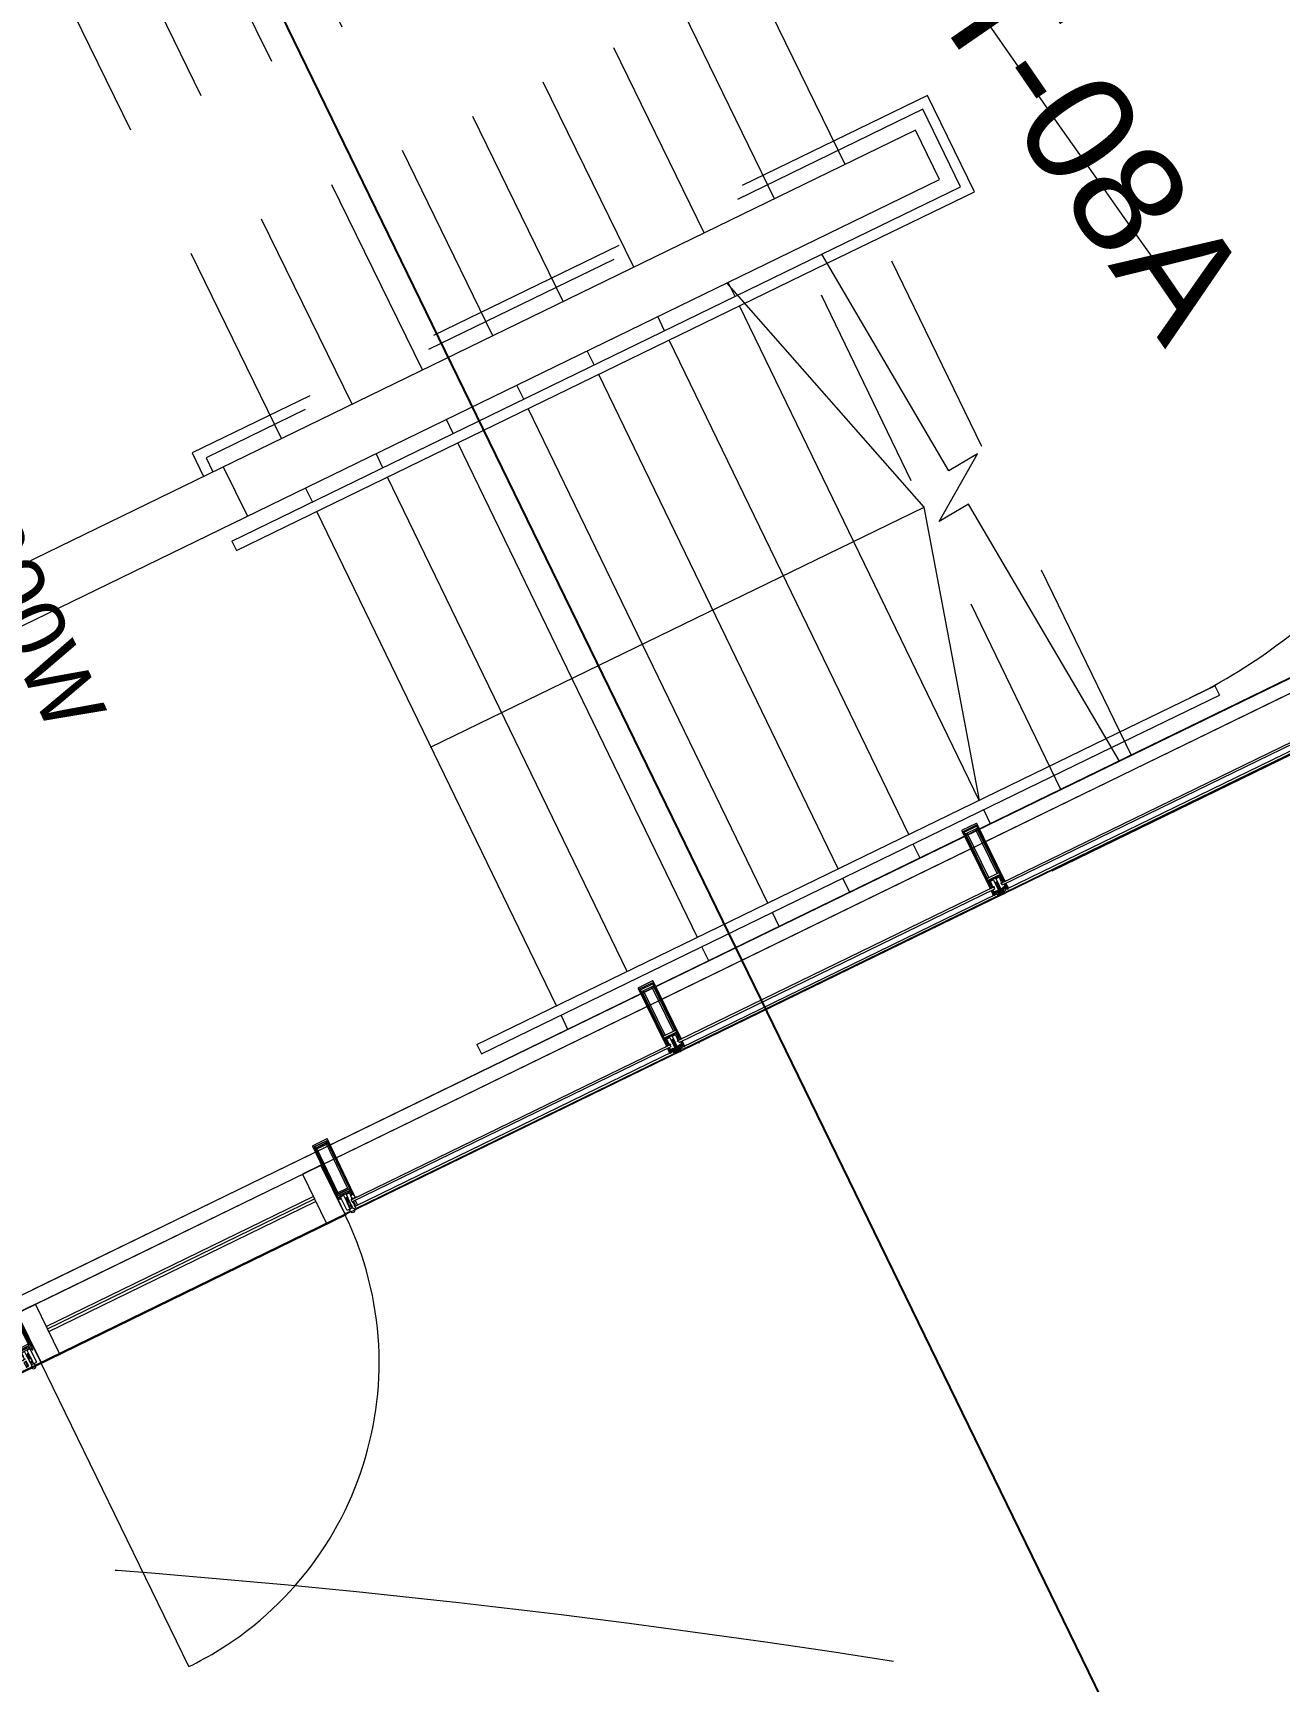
# Model space of a CAD drawing. Header units: millimetres. Extents: x 32582 to 41721, y -247935 to -234947.
# Drawn here: x 36648 to 37102, y -238618 to -238018 of the extents above; entities that cross this region are included whole.
import ezdxf

# ---------------------------------------------------------------- set-up
doc = ezdxf.new("R2010")
doc.units = ezdxf.units.MM
doc.header["$LTSCALE"] = 300
doc.header["$MEASUREMENT"] = 0
for name, pattern in [('DGN Style 4', [1.902655, 0.950733, -0.475367, 0.001188, -0.475367]), ('TDME_Fave_Bldg_Envlp_Zone C_L3$0$HIDDEN', [375, 250, -125]), ('TDME_Fave_column_LGM$0$HIDDENX2', [0.75, 0.5, -0.25]), ('TDME_Fave_Core_L3$0$( Hidden )', [0.375, 0.25, -0.125]), ('TDME_Fave_Core_L3$0$DGN Style 2', [4.165224, 2.499135, -1.66609])]:
    doc.linetypes.add(name, pattern=pattern)
for name, color, linetype, lineweight in [('G-GRID_A', 1, 'DGN Style 4', 0), ('GENTEXT', 1, 'Continuous', 13), ('MINORTEXT', 1, 'Continuous', 13), ('TDME_FASHION_L3$0$A-_FNSH----_E-', 7, 'Continuous', 13), ('TDME_FASHION_L3$0$A-_WALL----_E-', 1, 'Continuous', 30), ('TDME_Fave_Bldg_Envlp_Zone C_L3$0$A-_CLAD----_E-', 1, 'Continuous', 13), ('TDME_Fave_Bldg_Envlp_Zone C_L3$0$A-_DOOR----_E-', 1, 'Continuous', 13), ('TDME_Fave_Bldg_Envlp_Zone C_L3$0$A-_FNSH----_H-', 8, 'Continuous', 0), ('TDME_Fave_Bldg_Envlp_Zone C_L3$0$A-_MULLION', 2, 'Continuous', 18), ('TDME_Fave_column_L3$0$A-_SLABEDGE_E-', 2, 'Continuous', 13), ('TDME_Fave_column_LGM$0$A-_SLABEDGE_E-', 2, 'Continuous', 13), ('TDME_Fave_Core_L3$0$A-_ANOTSYBL_P-', 1, 'Continuous', 30), ('TDME_Fave_Core_L3$0$A-_FNSH----_E-', 7, 'Continuous', 13), ('TDME_Fave_Core_L3$0$A-_RALG----_E-', 9, 'Continuous', 0), ('TDME_Fave_Core_L3$0$A-_STRC----_E-', 1, 'Continuous', 13)]:
    doc.layers.add(name, color=color, linetype=linetype, lineweight=lineweight)
doc.layers.add('LEASE LINE', color=7, linetype='DGN Style 4', lineweight=30, true_color=0xf60929)
doc.styles.add('GENTEXT', font='arial.ttf', dxfattribs={"height": 0.25})
doc.styles.add('MINORTEXT', font='arial.ttf', dxfattribs={"height": 0.36})

# ---------------------------------------------------------------- blocks, each defined once
blk = doc.blocks.new('TDME_Fave_Bldg_Envlp_Zone C_L3$0$retractableframe')
at = {"layer": 'TDME_Fave_Bldg_Envlp_Zone C_L3$0$A-_DOOR----_E-'}
blk.add_lwpolyline([(37.5, 0), (37.5, 200), (-37.5, 200), (-37.5, 0)], close=True, dxfattribs=at)
blk = doc.blocks.new('TDME_Fave_Bldg_Envlp_Zone C_L3$0$A-End_Mullion')
at = {"layer": 'TDME_Fave_Bldg_Envlp_Zone C_L3$0$A-_MULLION'}
for p, q in [((-32180.4, -243410.6), (-32179.9, -243410.1)), ((-32180.4, -243464.4), (-32180.4, -243410.6)), ((-32179.9, -243410.1), (-32169.3, -243410.1)), ((-32169.3, -243410.1), (-32168.1, -243410.7)), ((-32168.1, -243410.7), (-32167.8, -243411.6)), ((-32167.8, -243411.6), (-32167.8, -243438.6)), ((-32171.6, -243472.4), (-32192.8, -243472.4)), ((-32166.4, -243464.4), (-32180.4, -243464.4))]:
    blk.add_line(p, q, dxfattribs=at)
for points in [[(-32142.5, -243421.7), (-32143.7, -243421.7), (-32143.7, -243419), (-32139.3, -243419), (-32139, -243418.8), (-32138.8, -243419), (-32134.3, -243419), (-32134.3, -243421.7), (-32135.5, -243421.7), (-32135.5, -243422.3), (-32134.7, -243423.2), (-32132.8, -243423.1), (-32132.8, -243199.6), (-32133.4, -243198.5), (-32134.3, -243198.1), (-32191.3, -243198.1), (-32192.5, -243198.7), (-32192.8, -243199.6), (-32192.8, -243472.3)], [(-32189.7, -243203.5), (-32135.9, -243203.5), (-32135.9, -243407.8), (-32137.1, -243408.2)], [(-32189.7, -243407.8), (-32189.7, -243203.5)], [(-32188, -243416.1), (-32188, -243409.3), (-32188.5, -243408.2), (-32189.5, -243407.8), (-32189.7, -243407.8)], [(-32187.1, -243417.4), (-32188, -243416.1)], [(-32186.1, -243417.4), (-32187.1, -243417.4)], [(-32185.2, -243409.3), (-32185.2, -243416.1), (-32186.1, -243417.4)], [(-32184.8, -243408.3), (-32185.2, -243409.3)], [(-32183.7, -243407.8), (-32184.8, -243408.3)], [(-32137.1, -243408.2), (-32137.6, -243409.3), (-32137.6, -243416.1), (-32138.5, -243417.4), (-32139.5, -243417.4), (-32140.4, -243416.1), (-32140.4, -243409.3), (-32140.9, -243408.2), (-32141.9, -243407.8), (-32183.7, -243407.8)], [(-32167.8, -243439.1), (-32166, -243439.1), (-32165, -243438.5), (-32164.7, -243437.2), (-32164.8, -243435.4), (-32164.9, -243433.7), (-32164.9, -243433), (-32165.2, -243432.6), (-32164.8, -243432.3), (-32164.8, -243432), (-32164.7, -243430.1), (-32164.7, -243429.6), (-32164.5, -243429.1), (-32163.7, -243427.6), (-32162.8, -243427.1), (-32161.9, -243427.6), (-32161.1, -243429.1), (-32160.9, -243429.6), (-32160.9, -243430.1), (-32160.8, -243432), (-32160.8, -243432.3), (-32160.5, -243432.6), (-32160.8, -243433), (-32160.7, -243433.7), (-32160.8, -243435.4), (-32160.9, -243437.2), (-32160.5, -243438.6), (-32159.6, -243439.1), (-32157.8, -243439.1), (-32157.8, -243453.3), (-32158, -243454.1), (-32159.1, -243456.5), (-32159.1, -243456.8), (-32158.8, -243456.9), (-32158.1, -243456.8), (-32157.9, -243456.9), (-32157.8, -243457.4), (-32157.8, -243462.8), (-32158.8, -243463.8), (-32159.9, -243463.5), (-32160.2, -243462.4), (-32159.4, -243462.4), (-32159.1, -243462.1), (-32159.1, -243459.2), (-32159.4, -243458.5), (-32162.5, -243455.4), (-32162.8, -243455.3), (-32163.2, -243455.4), (-32166.2, -243458.5), (-32166.5, -243459.2), (-32166.5, -243462.1), (-32166.2, -243462.4), (-32165.5, -243462.4), (-32165.7, -243463.5), (-32166.5, -243463.8), (-32167.5, -243463.5), (-32167.8, -243462.8), (-32167.8, -243457.1), (-32167.5, -243456.8), (-32166.8, -243456.9), (-32166.6, -243456.8), (-32166.5, -243456.5), (-32167.6, -243454.1), (-32167.8, -243453.3), (-32167.8, -243439.1)], [(-32167.8, -243438.6), (-32167.3, -243439.1), (-32166.3, -243439.1), (-32165.3, -243438.1), (-32165.3, -243437.2)], [(-32159.3, -243441.1), (-32159.8, -243440.6), (-32160.9, -243440.6), (-32161.4, -243440.5), (-32162.3, -243440), (-32162.8, -243439.8), (-32163.3, -243440), (-32164.2, -243440.5), (-32164.7, -243440.6), (-32165.8, -243440.6), (-32166.3, -243441.1), (-32166.3, -243452), (-32165.4, -243452.6), (-32165.4, -243454.3), (-32165.1, -243454.8), (-32164.6, -243454.7), (-32163.9, -243454), (-32162.6, -243453.6), (-32161.7, -243454), (-32161.1, -243454.7), (-32160.5, -243454.8), (-32160.2, -243454.3), (-32160.2, -243452.6), (-32159.3, -243452), (-32159.3, -243441.1)], [(-32165.3, -243424.6), (-32164.8, -243424.3)], [(-32164.8, -243426.1), (-32164.8, -243424.9), (-32165.3, -243424.6)], [(-32165.3, -243426.4), (-32164.8, -243426.1)], [(-32164.8, -243426.7), (-32165.3, -243426.4)], [(-32165.3, -243428.2), (-32164.8, -243427.9)], [(-32164.8, -243429.7), (-32164.8, -243428.5), (-32165.3, -243428.2)], [(-32165.3, -243430), (-32164.8, -243429.7)], [(-32164.8, -243431.5), (-32164.8, -243430.3), (-32165.3, -243430)], [(-32165.3, -243431.8), (-32164.8, -243431.5)], [(-32164.8, -243433.3), (-32164.8, -243432.1), (-32165.3, -243431.8)], [(-32165.3, -243433.6), (-32164.8, -243433.3)], [(-32164.8, -243435.1), (-32164.8, -243433.9), (-32165.3, -243433.6)], [(-32165.3, -243435.4), (-32164.8, -243435.1)], [(-32164.8, -243436.9), (-32164.8, -243435.7), (-32165.3, -243435.4)], [(-32165.3, -243437.2), (-32164.8, -243436.9)], [(-32164.8, -243424.3), (-32164.8, -243423.3), (-32163.7, -243421.4), (-32162.8, -243420.8), (-32161.9, -243421.4), (-32160.8, -243423.3), (-32160.8, -243425.2), (-32160.3, -243425.5), (-32160.8, -243425.8), (-32160.8, -243427), (-32160.3, -243427.3)], [(-32164.8, -243427.9), (-32164.8, -243426.7)], [(-32161.5, -243437.2), (-32161.4, -243435.4), (-32161.3, -243433.6), (-32161.4, -243431.8), (-32161.5, -243430.5), (-32161.7, -243429.8), (-32162.4, -243428.6), (-32162.8, -243428.3), (-32163.2, -243428.6), (-32163.9, -243429.8), (-32164.1, -243430.5), (-32164.2, -243431.8), (-32164.3, -243433.6), (-32164.2, -243435.4), (-32164.1, -243437.2), (-32164, -243438.1), (-32162.8, -243439.1), (-32161.6, -243438.1), (-32161.5, -243437.2)], [(-32160.3, -243427.3), (-32160.8, -243427.6), (-32160.8, -243428.8), (-32160.3, -243429.1), (-32160.8, -243429.4), (-32160.8, -243430.6), (-32160.3, -243430.9), (-32160.8, -243431.2), (-32160.8, -243432.4), (-32160.3, -243432.7), (-32160.8, -243433), (-32160.8, -243434.2), (-32160.3, -243434.5), (-32160.8, -243434.8), (-32160.8, -243436), (-32160.3, -243436.3), (-32160.8, -243436.6), (-32160.8, -243437.8), (-32160.3, -243438.1), (-32159.1, -243439.1), (-32158.3, -243439.1)], [(-32158.3, -243439.1), (-32157.8, -243438.6)], [(-32157.8, -243411.6), (-32157.2, -243410.5), (-32156.3, -243410.1), (-32145.7, -243410.1), (-32145.2, -243410.6), (-32145.2, -243422.7)], [(-32157.8, -243438.6), (-32157.8, -243411.6)], [(-32134.9, -243423.1), (-32132.9, -243423.1), (-32132.9, -243432.4), (-32132.6, -243433.4), (-32131.8, -243434.2), (-32131.1, -243434.5), (-32130.2, -243434.8), (-32129.4, -243435.1), (-32128.5, -243435.3), (-32127.6, -243435.4), (-32127.4, -243435.7), (-32127.7, -243436), (-32128.7, -243436), (-32129.6, -243435.9), (-32130.5, -243435.8), (-32131.5, -243435.6), (-32132.4, -243435.3), (-32133.2, -243435), (-32134.1, -243434.6), (-32134.9, -243434.1), (-32135.5, -243434), (-32136.3, -243434.3), (-32136.9, -243435), (-32138.4, -243435.9), (-32138.9, -243436), (-32140.2, -243435.8), (-32141.3, -243435), (-32141.6, -243434.7), (-32142.3, -243433.1), (-32143, -243432.8), (-32143.7, -243433.1), (-32146.3, -243435.9), (-32146.7, -243435.9), (-32146.8, -243435.6), (-32145.8, -243433.8), (-32145.6, -243433.3), (-32145.4, -243432.8), (-32145.3, -243432.3), (-32145.3, -243431.8), (-32145.3, -243423.1), (-32143.3, -243423.1), (-32142.8, -243423.3), (-32142.5, -243423.2), (-32142.4, -243423), (-32142.4, -243421.4), (-32142.9, -243421.1), (-32143, -243420.9), (-32142.9, -243420.6), (-32141.6, -243419.5), (-32141.2, -243419.4), (-32140.1, -243420), (-32138.1, -243420), (-32137.1, -243419.4), (-32136.5, -243419.6), (-32135.3, -243420.6), (-32135.2, -243420.9), (-32135.3, -243421.1), (-32135.8, -243421.4), (-32135.8, -243423), (-32135.7, -243423.2), (-32135.5, -243423.3), (-32134.9, -243423.1)], [(-32145.2, -243422.7), (-32144.7, -243423.2), (-32143.4, -243423.2), (-32142.5, -243422.3)], [(-32142.5, -243422.3), (-32142.5, -243421.7)], [(-32138.6, -243446.7), (-32137.9, -243446.7)], [(-32138.6, -243446.7), (-32138.6, -243447.5)], [(-32138.6, -243447.5), (-32137.9, -243447.5)], [(-32138.6, -243459.7), (-32137.9, -243459.7)], [(-32138.6, -243459.7), (-32138.6, -243460.5)], [(-32138.6, -243460.5), (-32137.9, -243460.5)]]:
    blk.add_lwpolyline(points, dxfattribs=at)
for points in [[(-32182.2, -243396.8), (-32182.2, -243210.6, -0.414214), (-32181.2, -243209.6), (-32138.4, -243209.6), (-32138.4, -243204.6), (-32181.2, -243204.6, 0.414214), (-32187.2, -243210.6), (-32187.2, -243396.8, 0.414214), (-32181.2, -243402.8), (-32138.4, -243402.8), (-32138.4, -243397.8), (-32181.2, -243397.8, -0.414214)], [(-32181.2, -243210.6), (-32144.4, -243210.6, -0.414214), (-32138.4, -243216.6), (-32138.4, -243390.8, -0.414214), (-32144.4, -243396.8), (-32181.2, -243396.8), (-32181.2, -243391.8), (-32144.4, -243391.8, 0.414214), (-32143.4, -243390.8), (-32143.4, -243216.6, 0.414214), (-32144.4, -243215.6), (-32181.2, -243215.6)], [(-32148.4, -243443.6), (-32137.9, -243443.6), (-32137.9, -243463.6), (-32148.4, -243463.6, 0.05)]]:
    blk.add_lwpolyline(points, format="xyb", close=True, dxfattribs=at)
blk.add_lwpolyline([(-32137.9, -243463.1, -0.414214), (-32138.1, -243463.3), (-32142.8, -243463.3, -0.362233), (-32143, -243463.2, 0.212538), (-32144.3, -243461.1, -0.260236), (-32144.4, -243461), (-32144.4, -243446.2, -0.260236), (-32144.3, -243446, 0.212538), (-32143, -243444, -0.362233), (-32142.8, -243443.8), (-32138.1, -243443.8, -0.414214), (-32137.9, -243444)], format="xyb", dxfattribs=at)
blk.add_circle((-32162.8, -243472.4), 8.75, dxfattribs=at)
blk = doc.blocks.new('TDME_Fave_Bldg_Envlp_Zone C_L3$0$A-Cen-Mullion')
at = {"layer": 'TDME_Fave_Bldg_Envlp_Zone C_L3$0$A-_MULLION'}
h = blk.add_hatch(dxfattribs=at)
h.set_pattern_fill('DOTS', color=256, scale=10, angle=90, style=0)
h.set_pattern_definition([(90, (-41702.71323, -245354.2657), (-0.625, 0.3125), [0, -0.625])])
edge = h.paths.add_edge_path()
edge.add_arc((-30254.7, -243348.1), 2183.5, 182.91842, 183.05005, ccw=False)
edge.add_line((-32435.4, -243459.3), (-32436, -243460))
edge.add_arc((-32443.5, -243451.9), 11, 269.12138, 313.03231, ccw=False)
edge.add_line((-32443.7, -243462.9), (-32447.2, -243462.9))
edge.add_line((-32447.2, -243462.9), (-32450.8, -243462.9))
edge.add_arc((-32450.9, -243451.9), 11, 231.05177, 270.56389, ccw=False)
edge.add_line((-32457.8, -243460.5), (-32459, -243459.3))
edge.add_arc((-21918.8, -244034.2), 10555.9, 176.8779, 176.90508)
edge.add_line((-32459.3, -243464.3), (-32459.7, -243472.1))
edge.add_arc((-32447.4, -243261), 211.4, 266.65531, 273.43698)
edge.add_line((-32434.7, -243472.1), (-32435.1, -243464.3))
for p, q in [((-32422.3, -243406.1), (-32472.3, -243403.7)), ((-32472.3, -243406.1), (-32422.3, -243403.7)), ((-32452.2, -243448.1), (-32442.2, -243440.1)), ((-32452.2, -243440.1), (-32442.2, -243448.1)), ((-32449.2, -243452.2), (-32449.2, -243427.7)), ((-32447.2, -243458), (-32447.2, -243421.2)), ((-32445.2, -243452.2), (-32445.2, -243427.7)), ((-32472.9, -243463.3), (-32477.6, -243463.1)), ((-32471.9, -243443.9), (-32476.5, -243443.6)), ((-32473.8, -243461.8), (-32476.2, -243461.7)), ((-32472.9, -243445.3), (-32475.3, -243445.2)), ((-32471.9, -243446.9), (-32472.6, -243460.3)), ((-32471.1, -243461.1), (-32470.4, -243446.3)), ((-32470.4, -243446.3), (-32471.1, -243461.1)), ((-32471, -243457.7), (-32459, -243458.3)), ((-32470.9, -243456.7), (-32458.9, -243457.3)), ((-32470.6, -243450.7), (-32458.6, -243451.3)), ((-32470.5, -243449.7), (-32458.6, -243450.3)), ((-32461.9, -243452.3), (-32452.2, -243451.9)), ((-32452.2, -243455.3), (-32461.9, -243455.3)), ((-32459.7, -243472.3), (-32459.3, -243464.3)), ((-32459, -243458.3), (-32458.9, -243457.3)), ((-32458.6, -243451.3), (-32458.6, -243450.3)), ((-32449.2, -243452.2), (-32452.8, -243455.3)), ((-32441.6, -243455.3), (-32452.8, -243455.3)), ((-32452.8, -243455.6), (-32452.8, -243455.3)), ((-32441.6, -243455.6), (-32452.8, -243455.6)), ((-32452.2, -243460.6), (-32452.2, -243448.6)), ((-32452.2, -243451.9), (-32452.2, -243448.6)), ((-32450.2, -243452.6), (-32452.2, -243455.6)), ((-32450.2, -243452.6), (-32452.2, -243455.6)), ((-32452.2, -243460.6), (-32452.2, -243455.3)), ((-32452.2, -243455.6), (-32442.2, -243455.6)), ((-32442.2, -243455.6), (-32452.2, -243455.6)), ((-32451.7, -243448.1), (-32449.6, -243448.1)), ((-32451.7, -243448.1), (-32449.6, -243448.1)), ((-32449.7, -243461.1), (-32451.7, -243461.1)), ((-32449.7, -243461.1), (-32451.7, -243461.1)), ((-32450.2, -243452.6), (-32450.2, -243448.1)), ((-32450.2, -243452.6), (-32450.2, -243448.1)), ((-32444.2, -243452.6), (-32450.2, -243452.6)), ((-32450.2, -243452.6), (-32444.2, -243452.6)), ((-32450.2, -243459.6), (-32450.2, -243455.6)), ((-32450.2, -243459.6), (-32450.2, -243455.6)), ((-32449.2, -243459.6), (-32450.2, -243459.6)), ((-32449.2, -243459.6), (-32450.2, -243459.6)), ((-32449.7, -243461.1), (-32449.2, -243460.6)), ((-32449.7, -243461.1), (-32449.2, -243460.6)), ((-32445.2, -243452.2), (-32449.2, -243452.2)), ((-32449.2, -243460.6), (-32449.2, -243459.6)), ((-32449.2, -243460.6), (-32449.2, -243459.6)), ((-32449.1, -243447.6), (-32449.1, -243443.6)), ((-32449.1, -243443.6), (-32449.1, -243447.6)), ((-32448.6, -243443.1), (-32445.8, -243443.1)), ((-32445.8, -243443.1), (-32448.6, -243443.1)), ((-32445.3, -243443.6), (-32445.3, -243447.6)), ((-32445.3, -243447.6), (-32445.3, -243443.6)), ((-32445.2, -243452.2), (-32441.6, -243455.3)), ((-32445.2, -243459.6), (-32444.2, -243459.6)), ((-32445.2, -243460.6), (-32445.2, -243459.6)), ((-32445.2, -243459.6), (-32444.2, -243459.6)), ((-32445.2, -243460.6), (-32445.2, -243459.6)), ((-32444.7, -243461.1), (-32445.2, -243460.6)), ((-32444.7, -243461.1), (-32445.2, -243460.6)), ((-32442.7, -243448.1), (-32444.8, -243448.1)), ((-32442.7, -243448.1), (-32444.8, -243448.1)), ((-32444.7, -243461.1), (-32442.7, -243461.1)), ((-32444.7, -243461.1), (-32442.7, -243461.1)), ((-32444.2, -243452.6), (-32444.2, -243448.1)), ((-32444.2, -243452.6), (-32444.2, -243448.1)), ((-32444.2, -243452.6), (-32442.2, -243455.6)), ((-32444.2, -243452.6), (-32442.2, -243455.6)), ((-32444.2, -243459.6), (-32444.2, -243455.6)), ((-32444.2, -243459.6), (-32444.2, -243455.6)), ((-32442.2, -243451.9), (-32442.2, -243448.6)), ((-32442.2, -243460.6), (-32442.2, -243448.6)), ((-32432.6, -243452.3), (-32442.2, -243451.9)), ((-32442.2, -243460.6), (-32442.2, -243455.3)), ((-32442.2, -243455.3), (-32432.6, -243455.3)), ((-32441.6, -243455.6), (-32441.6, -243455.3)), ((-32423.9, -243449.7), (-32435.9, -243450.3)), ((-32435.8, -243451.3), (-32435.9, -243450.3)), ((-32423.8, -243450.7), (-32435.8, -243451.3)), ((-32423.5, -243456.7), (-32435.5, -243457.3)), ((-32435.4, -243458.3), (-32435.5, -243457.3)), ((-32423.5, -243457.7), (-32435.4, -243458.3)), ((-32434.7, -243472.3), (-32435.1, -243464.3)), ((-32423.3, -243461.1), (-32424.1, -243446.3)), ((-32424.1, -243446.3), (-32423.3, -243461.1)), ((-32422.5, -243443.9), (-32417.9, -243443.6)), ((-32422.5, -243446.9), (-32421.8, -243460.3)), ((-32421.5, -243445.3), (-32419.1, -243445.2)), ((-32421.5, -243463.3), (-32416.9, -243463.1)), ((-32420.6, -243461.8), (-32418.2, -243461.7))]:
    blk.add_line(p, q, dxfattribs=at)
for points in [[(-32427, -243421.7), (-32428.2, -243421.7), (-32428.2, -243419), (-32423.7, -243419), (-32423.5, -243418.8), (-32423.2, -243419), (-32418.8, -243419), (-32418.8, -243421.7), (-32420, -243421.7), (-32420, -243422.3), (-32419.1, -243423.2), (-32417.3, -243423.1), (-32417.3, -243199.6), (-32417.8, -243198.5), (-32418.8, -243198.1), (-32475.8, -243198.1), (-32476.9, -243198.7), (-32477.3, -243199.6), (-32477.3, -243423.1)], [(-32474.2, -243407.8), (-32474.2, -243203.5)], [(-32474.2, -243203.5), (-32420.4, -243203.5), (-32420.4, -243407.8), (-32421.6, -243408.2)], [(-32477.3, -243423.1), (-32475.4, -243423.2)], [(-32475.8, -243421.7), (-32475.8, -243419), (-32471.3, -243419)], [(-32475.4, -243423.2), (-32474.6, -243422.3), (-32474.6, -243421.7), (-32475.8, -243421.7)], [(-32472.5, -243416.1), (-32472.5, -243409.3), (-32473, -243408.2), (-32474, -243407.8), (-32474.2, -243407.8)], [(-32471.6, -243417.4), (-32472.5, -243416.1)], [(-32470.6, -243417.4), (-32471.6, -243417.4)], [(-32471.3, -243419), (-32471.1, -243418.8), (-32470.8, -243419), (-32466.4, -243419)], [(-32469.7, -243409.3), (-32469.7, -243416.1), (-32470.6, -243417.4)], [(-32469.3, -243408.3), (-32469.7, -243409.3)], [(-32468.2, -243407.8), (-32469.3, -243408.3)], [(-32421.6, -243408.2), (-32422.1, -243409.3), (-32422.1, -243416.1), (-32423, -243417.4), (-32424, -243417.4), (-32424.9, -243416.1), (-32424.9, -243409.3), (-32425.4, -243408.2), (-32426.4, -243407.8), (-32468.2, -243407.8)], [(-32466.4, -243419), (-32466.4, -243421.7), (-32467.6, -243421.7)], [(-32467.6, -243421.7), (-32467.6, -243422.3), (-32466.7, -243423.2), (-32465.4, -243423.2)], [(-32465.4, -243423.2), (-32464.9, -243422.7), (-32464.9, -243410.6), (-32464.4, -243410.1), (-32453.8, -243410.1), (-32452.6, -243410.7), (-32452.3, -243411.6), (-32452.2, -243440.1)], [(-32452.2, -243439.6), (-32451.7, -243440.1), (-32450.7, -243440.1), (-32449.7, -243439.1), (-32449.7, -243438.2)], [(-32449.7, -243425.6), (-32449.2, -243425.3)], [(-32449.2, -243427.1), (-32449.2, -243425.9), (-32449.7, -243425.6)], [(-32449.7, -243427.4), (-32449.2, -243427.1)], [(-32449.2, -243427.7), (-32449.7, -243427.4)], [(-32449.7, -243429.2), (-32449.2, -243428.9)], [(-32449.2, -243430.7), (-32449.2, -243429.5), (-32449.7, -243429.2)], [(-32449.7, -243431), (-32449.2, -243430.7)], [(-32449.2, -243432.5), (-32449.2, -243431.3), (-32449.7, -243431)], [(-32449.7, -243432.8), (-32449.2, -243432.5)], [(-32449.2, -243434.3), (-32449.2, -243433.1), (-32449.7, -243432.8)], [(-32449.7, -243434.6), (-32449.2, -243434.3)], [(-32449.2, -243436.1), (-32449.2, -243434.9), (-32449.7, -243434.6)], [(-32449.7, -243436.4), (-32449.2, -243436.1)], [(-32449.2, -243437.9), (-32449.2, -243436.7), (-32449.7, -243436.4)], [(-32449.7, -243438.2), (-32449.2, -243437.9)], [(-32449.2, -243425.3), (-32449.2, -243424.2), (-32448.1, -243422.3), (-32447.2, -243421.8), (-32446.3, -243422.3), (-32445.2, -243424.2), (-32445.2, -243426.2), (-32444.7, -243426.5), (-32445.2, -243426.8), (-32445.2, -243428), (-32444.7, -243428.3)], [(-32449.2, -243428.9), (-32449.2, -243427.7)], [(-32444.7, -243428.3), (-32445.2, -243428.6), (-32445.2, -243429.8), (-32444.7, -243430.1), (-32445.2, -243430.4), (-32445.2, -243431.6), (-32444.7, -243431.9), (-32445.2, -243432.2), (-32445.2, -243433.4), (-32444.7, -243433.7), (-32445.2, -243434), (-32445.2, -243435.2), (-32444.7, -243435.5), (-32445.2, -243435.8), (-32445.2, -243437), (-32444.7, -243437.3), (-32445.2, -243437.6), (-32445.2, -243438.8), (-32444.7, -243439.1), (-32443.6, -243440.1), (-32442.7, -243440.1)], [(-32442.7, -243440.1), (-32442.2, -243439.6)], [(-32442.3, -243411.6), (-32441.7, -243410.5), (-32440.8, -243410.1), (-32430.2, -243410.1), (-32429.7, -243410.6), (-32429.7, -243422.7)], [(-32442.2, -243440.2), (-32442.3, -243411.6)], [(-32429.7, -243422.7), (-32429.2, -243423.2), (-32427.9, -243423.2), (-32427, -243422.3)], [(-32427, -243422.3), (-32427, -243421.7)], [(-32477.8, -243463.3), (-32476.7, -243443.4)], [(-32476.2, -243461.7), (-32475.3, -243445.2)], [(-32418.2, -243461.7), (-32419.1, -243445.2)], [(-32416.7, -243463.3), (-32417.7, -243443.4)]]:
    blk.add_lwpolyline(points, dxfattribs=at)
for points in [[(-32422.3, -243215.7), (-32472.3, -243215.7), (-32472.3, -243207.7), (-32422.3, -243207.7)], [(-32470.3, -243395.7), (-32464.3, -243395.7), (-32464.3, -243215.7), (-32470.3, -243215.7)], [(-32424.3, -243395.7), (-32430.3, -243395.7), (-32430.3, -243215.7), (-32424.3, -243215.7)], [(-32422.3, -243403.7), (-32472.3, -243403.7), (-32472.3, -243395.7), (-32422.3, -243395.7)], [(-32422.3, -243406.1), (-32472.3, -243406.1), (-32472.3, -243403.7), (-32422.3, -243403.7)], [(-32452.2, -243448.1), (-32442.2, -243448.1), (-32442.2, -243440.1), (-32452.2, -243440.1)]]:
    blk.add_lwpolyline(points, close=True, dxfattribs=at)
for points in [[(-32477.4, -243430.2, -0.27921), (-32479.7, -243433.9, 0.611383), (-32479.7, -243434.2, 0.285957), (-32475.4, -243432.2, -0.453312), (-32474.6, -243432.3, 0.272612), (-32472, -243434.3, 0.207627), (-32468.9, -243432.7, -0.464111), (-32467.7, -243432.7, 0.250578), (-32460.4, -243435.9, 0.414421), (-32460.6, -243435.5, -0.314614), (-32464.9, -243430.8), (-32464.9, -243423.2), (-32466.9, -243423.2), (-32467.4, -243423.4, -0.493119), (-32467.8, -243423.1), (-32467.8, -243421.5), (-32467, -243421.5), (-32467, -243421.2), (-32468.4, -243419.8), (-32469, -243419.5), (-32473.1, -243419.5), (-32473.8, -243419.8), (-32475.2, -243421.2), (-32475.2, -243421.5), (-32474.4, -243421.5), (-32474.4, -243423.1, -0.493119), (-32474.7, -243423.4), (-32475.3, -243423.2), (-32477.3, -243423.2), (-32477.4, -243430.3)], [(-32417.2, -243430.2, 0.27921), (-32414.9, -243433.9, -0.611383), (-32414.9, -243434.2, -0.285957), (-32419.2, -243432.2, 0.453312), (-32419.9, -243432.3, -0.272612), (-32422.5, -243434.3, -0.207627), (-32425.6, -243432.7, 0.464111), (-32426.8, -243432.7, -0.250578), (-32434.1, -243435.9, -0.414421), (-32433.9, -243435.5, 0.314614), (-32429.7, -243430.8), (-32429.7, -243423.2), (-32427.7, -243423.2), (-32427.1, -243423.4, 0.493119), (-32426.8, -243423.1), (-32426.8, -243421.5), (-32427.6, -243421.5), (-32427.6, -243421.2), (-32426.1, -243419.8), (-32425.5, -243419.5), (-32421.4, -243419.5), (-32420.8, -243419.8), (-32419.4, -243421.2), (-32419.4, -243421.5), (-32420.2, -243421.5), (-32420.2, -243423.1, 0.493119), (-32419.8, -243423.4), (-32419.3, -243423.2), (-32417.3, -243423.2), (-32417.2, -243430.3)]]:
    blk.add_lwpolyline(points, format="xyb", dxfattribs=at)
for points in [[(-32469.6, -243420.5, -0.414214), (-32469.1, -243421), (-32469.1, -243422.6, -0.414214), (-32469.6, -243423.1), (-32472.6, -243423.1, -0.414214), (-32473.1, -243422.6), (-32473.1, -243421, -0.414214), (-32472.6, -243420.5)], [(-32425, -243420.5, 0.414214), (-32425.5, -243421), (-32425.5, -243422.6, 0.414214), (-32425, -243423.1), (-32422, -243423.1, 0.414214), (-32421.5, -243422.6), (-32421.5, -243421, 0.414214), (-32422, -243420.5)]]:
    blk.add_lwpolyline(points, format="xyb", close=True, dxfattribs=at)
at = {"layer": 'TDME_Fave_Bldg_Envlp_Zone C_L3$0$A-_MULLION', "elevation": 0.9}
for points in [[(-32442.2, -243440.1), (-32444, -243440.1), (-32445, -243439.5), (-32445.3, -243438.2), (-32445.2, -243436.4), (-32445.2, -243434.7), (-32445.2, -243433.9), (-32444.9, -243433.6), (-32445.2, -243433.3), (-32445.2, -243432.9), (-32445.3, -243431.1), (-32445.3, -243430.6), (-32445.5, -243430), (-32446.4, -243428.6), (-32447.2, -243428.1), (-32448.1, -243428.6), (-32448.9, -243430), (-32449.1, -243430.6), (-32449.2, -243431.1), (-32449.2, -243432.9), (-32449.3, -243433.3), (-32449.6, -243433.6), (-32449.3, -243433.9), (-32449.3, -243434.7), (-32449.2, -243436.4), (-32449.2, -243438.2), (-32449.5, -243439.6), (-32450.5, -243440.1), (-32452.2, -243440.1), (-32452.2, -243450.2), (-32452, -243451.1), (-32450.9, -243453.4), (-32451, -243453.7), (-32451.2, -243453.9), (-32451.9, -243453.8), (-32452.1, -243453.9), (-32452.2, -243454.4), (-32452.2, -243459.8), (-32451.2, -243460.8), (-32450.2, -243460.5), (-32449.9, -243459.4), (-32450.6, -243459.4), (-32450.9, -243459.1), (-32450.9, -243456.2), (-32450.6, -243455.4), (-32447.6, -243452.4), (-32447.2, -243452.2), (-32446.9, -243452.4), (-32443.8, -243455.4), (-32443.5, -243456.2), (-32443.5, -243459.1), (-32443.8, -243459.4), (-32444.6, -243459.4), (-32444.3, -243460.5), (-32443.6, -243460.8), (-32442.5, -243460.5), (-32442.2, -243459.8), (-32442.2, -243454.1), (-32442.5, -243453.8), (-32443.2, -243453.9), (-32443.5, -243453.7), (-32443.5, -243453.4), (-32442.4, -243451.1), (-32442.2, -243450.2), (-32442.2, -243440.1)], [(-32450.7, -243442.1), (-32450.2, -243441.6), (-32449.1, -243441.6), (-32448.6, -243441.5), (-32447.7, -243440.9), (-32447.2, -243440.8), (-32446.7, -243440.9), (-32445.8, -243441.5), (-32445.3, -243441.6), (-32444.2, -243441.6), (-32443.7, -243442.1), (-32443.7, -243449), (-32444.6, -243449.6), (-32444.6, -243451.3), (-32444.9, -243451.8), (-32445.5, -243451.7), (-32446.2, -243451), (-32447.4, -243450.5), (-32448.3, -243451), (-32449, -243451.7), (-32449.5, -243451.8), (-32449.8, -243451.3), (-32449.8, -243449.6), (-32450.7, -243449), (-32450.7, -243442.1)]]:
    blk.add_lwpolyline(points, dxfattribs=at)
blk.add_lwpolyline([(-32448.5, -243438.2), (-32448.6, -243436.4), (-32448.7, -243434.6), (-32448.6, -243432.8), (-32448.5, -243431.4), (-32448.3, -243430.8), (-32447.6, -243429.6), (-32447.2, -243429.3), (-32446.8, -243429.6), (-32446.1, -243430.8), (-32445.9, -243431.4), (-32445.8, -243432.8), (-32445.8, -243434.6), (-32445.8, -243436.4), (-32445.9, -243438.2), (-32446, -243439.1), (-32447.2, -243440.1), (-32448.4, -243439.1)], close=True, dxfattribs=at)
at = {"layer": 'TDME_Fave_Bldg_Envlp_Zone C_L3$0$A-_MULLION'}
for points, elevation in [([(-32435.1, -243464.3, -0.000574), (-32435.4, -243459.3), (-32436, -243460, -0.193977), (-32443.7, -243462.9), (-32447.2, -243462.9), (-32450.8, -243462.9, -0.174133), (-32457.8, -243460.5), (-32459, -243459.3, 0.000119), (-32459.3, -243464.3), (-32459.7, -243472.1, 0.029599), (-32434.7, -243472.1)], 0), ([(-32448, -243458.1), (-32448, -243460.1, 0.414214), (-32447.2, -243460.9, 0.414214), (-32446.5, -243460.1), (-32446.5, -243458.1), (-32446.5, -243458.1, 0.414214), (-32447.2, -243457.4, 0.414214)], 2.7)]:
    blk.add_lwpolyline(points, format="xyb", close=True, dxfattribs=dict(at, elevation=elevation))
at = {"layer": 'TDME_Fave_Bldg_Envlp_Zone C_L3$0$A-_MULLION', "elevation": 2.7}
for points in [[(-32447.2, -243455.9, 0.311483), (-32448.6, -243456.8), (-32449.6, -243459), (-32449.2, -243458.9), (-32449.2, -243460.9), (-32450.7, -243460.9), (-32450.7, -243460.9, -0.195137), (-32459, -243459.1), (-32459, -243459.1, 0.559545), (-32459.2, -243459.1), (-32459.2, -243459.1, 0.221324), (-32450.7, -243462.9), (-32450.7, -243462.9), (-32447.2, -243462.9)], [(-32447.2, -243462.9), (-32443.7, -243462.9, 0.221324), (-32435.3, -243459.1, 0.559545), (-32435.4, -243459.1, -0.195137), (-32443.7, -243460.9), (-32445.3, -243460.9), (-32445.3, -243458.9), (-32444.8, -243459), (-32445.8, -243456.8, 0.311483), (-32447.2, -243455.9)]]:
    blk.add_lwpolyline(points, format="xyb", dxfattribs=at)
at = {"layer": 'TDME_Fave_Bldg_Envlp_Zone C_L3$0$A-_MULLION'}
for centre in [(-32471.1, -243427.5), (-32423.5, -243427.5)]:
    blk.add_circle(centre, 2.75, dxfattribs=at)
for centre, radius, start, end in [((-32444.4, -243427.7), 4.79, 126.10396, 180), ((-32450, -243427.7), 4.79, 0, 53.89604), ((-32477.5, -243462.9), 0.2, 177.0059, 267.0059), ((-32476.5, -243443.8), 0.2, 87.0059, 177.0059), ((-32469.8, -243463.9), 4.5, 128.46268, 152.38149), ((-32468.7, -243443.6), 4.5, 201.63031, 225.54911), ((-32472.9, -243463.1), 0.2, 267.0059, 346.65422), ((-32469.8, -243463.9), 3, 118.65831, 166.65422), ((-32471.9, -243444.1), 0.2, 7.35757, 87.0059), ((-32468.7, -243443.6), 3, 187.35757, 235.35349), ((-32471.3, -243461.1), 0.2, 298.65831, 357.0059), ((-32470.6, -243446.3), 0.2, 357.0059, 55.35349), ((-32463.9, -243453.8), 2.5, 36.8699, 323.1301), ((-32442, -243462.2), 17.4, 167.07371, 186.93808), ((-32451.7, -243448.6), 0.5, 89.99999, 179.99999), ((-32451.7, -243448.6), 0.5, 90, 180), ((-32451.7, -243460.6), 0.5, 179.99999, 269.99999), ((-32451.7, -243460.6), 0.5, 180, 270), ((-32449.6, -243447.6), 0.5, 269.99999, 359.99999), ((-32449.6, -243447.6), 0.5, 270, 0), ((-32448.6, -243443.6), 0.5, 89.99999, 179.99999), ((-32448.6, -243443.6), 0.5, 90, 180), ((-32445.8, -243443.6), 0.5, 359.99999, 89.99999), ((-32445.8, -243443.6), 0.5, 0, 90), ((-32444.8, -243447.6), 0.5, 179.99999, 269.99999), ((-32444.8, -243447.6), 0.5, 180, 270), ((-32442.7, -243448.6), 0.5, 359.99999, 89.99999), ((-32442.7, -243448.6), 0.5, 0, 90), ((-32442.7, -243460.6), 0.5, 269.99999, 359.99999), ((-32442.7, -243460.6), 0.5, 270, 0), ((-32452.4, -243462.2), 17.4, 353.06192, 12.92629), ((-32430.6, -243453.8), 2.5, 216.86989, 143.13009), ((-32423.9, -243446.3), 0.2, 124.64651, 182.9941), ((-32425.7, -243443.6), 3, 304.64651, 352.64243), ((-32423.1, -243461.1), 0.2, 182.9941, 241.34169), ((-32424.6, -243463.9), 3, 13.34578, 61.34169), ((-32422.5, -243444.1), 0.2, 92.9941, 172.64243), ((-32425.7, -243443.6), 4.5, 314.45089, 338.36969), ((-32424.6, -243463.9), 4.5, 27.61851, 51.53732), ((-32421.5, -243463.1), 0.2, 193.34578, 272.9941), ((-32417.9, -243443.8), 0.2, 2.9941, 92.9941), ((-32416.9, -243462.9), 0.2, 272.9941, 2.9941)]:
    blk.add_arc(centre, radius, start, end, dxfattribs=at)
for points in [[(-32444.7, -243426.6), (-32445.8, -243426.9), (-32448.7, -243427.3), (-32449.9, -243427.6)], [(-32444.5, -243428.5), (-32445.6, -243428.8), (-32448.7, -243429.1), (-32449.9, -243429.4)], [(-32444.5, -243430.3), (-32445.6, -243430.6), (-32448.7, -243430.9), (-32449.9, -243431.2)], [(-32444.5, -243432.2), (-32445.6, -243432.4), (-32448.7, -243432.7), (-32449.9, -243433.1)], [(-32444.5, -243434), (-32445.6, -243434.2), (-32448.7, -243434.6), (-32449.9, -243434.9)], [(-32444.5, -243435.8), (-32445.6, -243436), (-32448.7, -243436.4), (-32449.9, -243436.7)], [(-32444.5, -243437.6), (-32445.6, -243437.8), (-32448.7, -243438.2), (-32449.9, -243438.5)], [(-32444.5, -243439.4), (-32445.6, -243439.6), (-32448.7, -243440), (-32449.9, -243440.3)], [(-32444.5, -243441.2), (-32445.6, -243441.5), (-32448.7, -243441.8), (-32449.9, -243442.1)], [(-32444.5, -243443), (-32445.6, -243443.3), (-32448.7, -243443.6), (-32449.9, -243443.9)], [(-32444.5, -243444.9), (-32445.6, -243445.1), (-32448.7, -243445.4), (-32449.9, -243445.8)], [(-32444.5, -243446.7), (-32445.6, -243446.9), (-32448.7, -243447.3), (-32449.9, -243447.6)], [(-32444.5, -243448.5), (-32445.6, -243448.7), (-32448.7, -243449.1), (-32449.9, -243449.4)], [(-32444.5, -243450.3), (-32445.6, -243450.5), (-32448.7, -243450.9), (-32449.9, -243451.2)]]:
    blk.add_spline(points, degree=3, dxfattribs=at)
for points in [[(-32449.2, -243427.8), (-32449.4, -243427.8), (-32449.7, -243427.7), (-32449.9, -243427.6)], [(-32449.2, -243429.7), (-32449.4, -243429.6), (-32449.7, -243429.5), (-32449.9, -243429.4)], [(-32449.2, -243431.5), (-32449.4, -243431.4), (-32449.7, -243431.3), (-32449.9, -243431.2)], [(-32449.2, -243433.3), (-32449.4, -243433.2), (-32449.7, -243433.1), (-32449.9, -243433.1)], [(-32449.2, -243435.1), (-32449.4, -243435), (-32449.7, -243435), (-32449.9, -243434.9)], [(-32449.2, -243436.9), (-32449.4, -243436.8), (-32449.7, -243436.8), (-32449.9, -243436.7)], [(-32449.2, -243438.7), (-32449.4, -243438.7), (-32449.7, -243438.6), (-32449.9, -243438.5)], [(-32449.2, -243440.5), (-32449.4, -243440.5), (-32449.7, -243440.4), (-32449.9, -243440.3)], [(-32449, -243426.3), (-32449.2, -243426.3), (-32449.4, -243426.2), (-32449.6, -243426.2)], [(-32445.3, -243425.5), (-32445.5, -243425.4), (-32445.7, -243425.4), (-32445.9, -243425.3)], [(-32444.7, -243426.6), (-32444.9, -243426.6), (-32445.2, -243426.5), (-32445.4, -243426.5)], [(-32444.5, -243428.5), (-32444.7, -243428.5), (-32445, -243428.4), (-32445.2, -243428.4)], [(-32444.5, -243430.3), (-32444.7, -243430.3), (-32445, -243430.2), (-32445.2, -243430.2)], [(-32444.5, -243432.2), (-32444.7, -243432.1), (-32445, -243432), (-32445.2, -243432)], [(-32444.5, -243434), (-32444.7, -243433.9), (-32445, -243433.8), (-32445.2, -243433.8)], [(-32444.5, -243435.8), (-32444.7, -243435.7), (-32445, -243435.7), (-32445.2, -243435.6)], [(-32444.5, -243437.6), (-32444.7, -243437.5), (-32445, -243437.5), (-32445.2, -243437.4)], [(-32444.5, -243439.4), (-32444.7, -243439.4), (-32445, -243439.3), (-32445.2, -243439.2)], [(-32444.5, -243441.2), (-32444.7, -243441.2), (-32445, -243441.1), (-32445.2, -243441.1)], [(-32449.2, -243442.4), (-32449.4, -243442.3), (-32449.7, -243442.2), (-32449.9, -243442.1)], [(-32449.2, -243444.2), (-32449.4, -243444.1), (-32449.7, -243444), (-32449.9, -243443.9)], [(-32449.2, -243446), (-32449.4, -243445.9), (-32449.7, -243445.8), (-32449.9, -243445.8)], [(-32449.2, -243447.8), (-32449.4, -243447.7), (-32449.7, -243447.7), (-32449.9, -243447.6)], [(-32449.2, -243449.6), (-32449.4, -243449.5), (-32449.7, -243449.5), (-32449.9, -243449.4)], [(-32449.2, -243451.4), (-32449.4, -243451.4), (-32449.7, -243451.3), (-32449.9, -243451.2)], [(-32444.5, -243443), (-32444.7, -243443), (-32445, -243442.9), (-32445.2, -243442.9)], [(-32444.5, -243444.9), (-32444.7, -243444.8), (-32445, -243444.7), (-32445.2, -243444.7)], [(-32444.5, -243446.7), (-32444.7, -243446.6), (-32445, -243446.5), (-32445.2, -243446.5)], [(-32444.5, -243448.5), (-32444.7, -243448.4), (-32445, -243448.4), (-32445.2, -243448.3)], [(-32444.5, -243450.3), (-32444.7, -243450.2), (-32445, -243450.2), (-32445.2, -243450.1)], [(-32444.5, -243452.1), (-32444.7, -243452.1), (-32445, -243452), (-32445.2, -243451.9)], [(-32444.5, -243452.1), (-32444.7, -243452.2), (-32445, -243452.2), (-32445.2, -243452.3)]]:
    blk.add_open_spline(points, degree=3, dxfattribs=at)
blk.add_open_spline([(-32445.3, -243425.5), (-32445.3, -243425.5), (-32446.3, -243425.7), (-32447.8, -243425.6), (-32449.2, -243426), (-32449.6, -243426.2)], degree=3, knots=[1.120381, 1.120381, 1.120381, 1.120381, 1.149335, 4.287911, 5.517478, 5.517478, 5.517478, 5.517478], dxfattribs=at)
blk = doc.blocks.new('TDME_Fave_Bldg_Envlp_Zone C_L3$0$TDME_Fave_Bldg_Envlp_Zone C_L2')
at = {"layer": 'TDME_Fave_Bldg_Envlp_Zone C_L3$0$A-_CLAD----_E-'}
for p, q in [((494254438.5, 2787891780.7, 0), (494255630.7, 2787892154.8, 0)), ((494253188.1, 2787891388.4, 0), (494254380.3, 2787891762.6, 0)), ((494251930.4, 2787890994.2, 0), (494253129.9, 2787891370.4, 0))]:
    blk.add_line(p, q, dxfattribs=at)
at = {"layer": 'TDME_Fave_Bldg_Envlp_Zone C_L3$0$A-_CLAD----_E-', "elevation": 0}
for points in [[(494254474.4, 2787891614), (494254472, 2787891621.6), (494255691.6, 2787892004.1), (494255694, 2787891996.5)], [(494254485.1, 2787891588.3), (494255702.3, 2787891970), (494255699.9, 2787891977.8), (494254482.7, 2787891596)], [(494254446.4, 2787891605.2), (494254444, 2787891612.8), (494253224.4, 2787891230.3), (494253226.8, 2787891222.6)], [(494254452.3, 2787891578), (494253235.1, 2787891196.2), (494253232.7, 2787891203.9), (494254449.8, 2787891585.7)], [(494251963.2, 2787890826.3), (494251960.8, 2787890833.9), (494253191.5, 2787891219.9), (494253193.9, 2787891212.3)], [(494251973.9, 2787890800.6), (494253202.2, 2787891185.9), (494253199.7, 2787891193.6), (494251971.5, 2787890808.4)]]:
    blk.add_lwpolyline(points, close=True, dxfattribs=at)
at = {"layer": 'TDME_Fave_Bldg_Envlp_Zone C_L3$0$A-_MULLION', "rotation": 17.41429772891536}
for p in [(494212563.3, 2788133604.6, -0.2), (494211313.2, 2788133212.5, -0.2)]:
    blk.add_blockref('TDME_Fave_Bldg_Envlp_Zone C_L3$0$A-Cen-Mullion', p, dxfattribs=at)
at = {"layer": 'TDME_Fave_Bldg_Envlp_Zone C_L3$0$A-_MULLION', "extrusion": (2.77613e-11, 5.19439e-11, -1), "xscale": -0.9999999999999987, "zscale": -0.9999999999999987, "rotation": 342.9843488852294}
blk.add_blockref('TDME_Fave_Bldg_Envlp_Zone C_L3$0$A-End_Mullion', (-494211466.6, 2788133022.3, 0.2), dxfattribs=at)
at = {"layer": 'TDME_Fave_Bldg_Envlp_Zone C_L3$0$A-_MULLION', "extrusion": (-5.25674e-11, 2.65618e-11, -1), "zscale": -1, "rotation": 341.9448923542475}
blk.add_blockref('TDME_Fave_Bldg_Envlp_Zone C_L3$0$A-End_Mullion', (-494144689.4, 2788111922.2, 0), dxfattribs=at)

msp = doc.modelspace()

# ---------------------------------------------------------------- linework, layer by layer
at = {"layer": 'Defpoints', "color": 4}
msp.add_lwpolyline([(35245, -239986.51), (33646.79, -236704.76), (35631.56, -235738.18), (37229.77, -239019.93)], close=True, dxfattribs=at)
at = {"layer": 'G-GRID_A'}
msp.add_arc((36396.63, -242207.46), 3641, 72.09645, 122.49066, dxfattribs=at)
at = {"layer": 'LEASE LINE'}
msp.add_lwpolyline([(36503.64, -238633.12), (36505.78, -238572.59), (37361.16, -238155.79, 0.028624), (37873.11, -238738.03), (37719.23, -238879.66, 0.063438), (36840.78, -238654.11), (36772.11, -239194.26, 0.143824), (35080.36, -239470.84), (34844.82, -238980.16, -0.117062), (36503.64, -238633.12)], format="xyb", close=True, dxfattribs=at)
at = {"layer": 'TDME_FASHION_L3$0$A-_FNSH----_E-'}
msp.add_arc((42145.68, -234468.75), 6040, 213.067755, 216.365432, dxfattribs=at)
at = {"layer": 'TDME_FASHION_L3$0$A-_WALL----_E-'}
msp.add_arc((42145.68, -234468.75), 6037.5, 213.046826, 216.365432, dxfattribs=at)
at = {"layer": 'TDME_Fave_Bldg_Envlp_Zone C_L3$0$A-_CLAD----_E-', "color": 252, "ltscale": 0.1}
msp.add_line((36506.58, -238549.84, 0), (37349.05, -238139.44), dxfattribs=at)
at = {"layer": 'TDME_Fave_Bldg_Envlp_Zone C_L3$0$A-_DOOR----_E-', "color": 1}
for p, q in [((36649.05, -238480.44, 0), (36747.64, -238432.45, 0)), ((36653.01, -238488.52, 0), (36750.16, -238441.23, 0)), ((36653.45, -238489.42, 0), (36750.6, -238442.13, 0)), ((36653.89, -238490.32, 0), (36751.04, -238443.03, 0)), ((36756.43, -238450.41, 0), (36657.85, -238498.4, 0))]:
    msp.add_line(p, q, dxfattribs=at)
at = {"layer": 'TDME_Fave_Bldg_Envlp_Zone C_L3$0$A-_DOOR----_E-', "color": 1, "linetype": 'TDME_Fave_Bldg_Envlp_Zone C_L3$0$HIDDEN', "ltscale": 0.004}
msp.add_line((36704.89, -238612.36, 0), (36651.05, -238501.69, 0), dxfattribs=at)
msp.add_arc((36651.05, -238501.69, 0), 123.07, 295.94167, 25.93021, dxfattribs=at)
at = {"layer": 'TDME_Fave_Bldg_Envlp_Zone C_L3$0$A-_FNSH----_H-'}
msp.add_line((36526.15, -238562.56, 0), (37361.16, -238155.79), dxfattribs=at)
at = {"layer": 'TDME_Fave_column_L3$0$A-_SLABEDGE_E-'}
msp.add_line((36501.7, -238546.45), (37345.84, -238135.23, 0), dxfattribs=at)
at = {"layer": 'TDME_Fave_column_LGM$0$A-_SLABEDGE_E-', "linetype": 'TDME_Fave_column_LGM$0$HIDDENX2'}
msp.add_arc((42144.41, -234466.02, 0), 6252.89, 193.700373, 224.843645, dxfattribs=at)
at = {"layer": 'TDME_Fave_Core_L3$0$A-_ANOTSYBL_P-', "lineweight": 0, "elevation": 0}
for points in [[(37043.53, -238282.79), (36988.66, -238189.24), (36977.87, -238195.57), (36991.85, -238170.96), (36981.5, -238177.04), (36935.27, -238098.25)], [(36792.87, -238277.66), (36972.45, -238190.31)]]:
    msp.add_lwpolyline(points, dxfattribs=at)
at = {"layer": 'TDME_Fave_Core_L3$0$A-_ANOTSYBL_P-', "lineweight": 13, "elevation": 0}
msp.add_lwpolyline([(36992.6, -238296.95), (36972.45, -238190.31), (36900.64, -238108.7)], dxfattribs=at)
at = {"layer": 'TDME_Fave_Core_L3$0$A-_ANOTSYBL_P-', "linetype": 'TDME_Fave_Core_L3$0$( Hidden )', "lineweight": 0}
msp.add_arc((36981.89, -238079.8, 0), 200, 295.93958, 25.9396, dxfattribs=at)
at = {"layer": 'TDME_Fave_Core_L3$0$A-_FNSH----_E-'}
for p, q in [((36969.3, -238053.12, 0), (36584.41, -238240.33, 0)), ((36978.04, -238071.1, 0), (36969.3, -238053.12, 0)), ((36593.16, -238258.32, 0), (36978.04, -238071.1, 0)), ((36717.44, -238175.62, 0), (36726.19, -238193.61, 0)), ((36648.18, -238475.1, 0), (37253.44, -238180.69, 0))]:
    msp.add_line(p, q, dxfattribs=at)
at = {"layer": 'TDME_Fave_Core_L3$0$A-_RALG----_E-', "linetype": 'TDME_Fave_Core_L3$0$DGN Style 2', "ltscale": 0.1}
for p, q in [((36973.68, -238040.42, 0), (36706.09, -238170.58, 0)), ((36990.74, -238075.49, 0), (36973.68, -238040.42, 0)), ((36971.93, -238045.5, 0), (36711.17, -238172.34, 0)), ((36985.66, -238073.73, 0), (36971.93, -238045.5, 0)), ((36935.27, -238098.25, 0), (36985.66, -238073.73, 0)), ((36937.2, -238101.53, 0), (36990.74, -238075.49, 0)), ((37038.71, -238274.56, 0), (37078.23, -238255.34, 0)), ((37078.23, -238255.34, 0), (37079.89, -238258.76, 0)), ((37040.64, -238277.85, 0), (37079.89, -238258.76, 0))]:
    msp.add_line(p, q, dxfattribs=at)
at = {"layer": 'TDME_Fave_Core_L3$0$A-_RALG----_E-'}
for p, q in [((36720.59, -238202.67, 0), (36935.27, -238098.25, 0)), ((36722.25, -238206.09, 0), (36937.2, -238101.53, 0)), ((36706.09, -238170.58, 0), (36710.25, -238179.12, 0)), ((36711.17, -238172.34, 0), (36713.67, -238177.46, 0)), ((36720.59, -238202.67, 0), (36722.25, -238206.09, 0)), ((36809.74, -238385.94, 0), (37038.71, -238274.56, 0)), ((36811.4, -238389.36, 0), (37040.64, -238277.85, 0)), ((36809.74, -238385.94, 0), (36811.4, -238389.36, 0))]:
    msp.add_line(p, q, dxfattribs=at)
at = {"layer": 'TDME_Fave_Core_L3$0$A-_STRC----_E-', "linetype": 'TDME_Fave_Core_L3$0$DGN Style 2', "ltscale": 0.1}
for p, q in [((36943.67, -238065.58, 0), (36851.71, -237877.35, 0)), ((36918.04, -238078.05, 0), (36826.09, -237889.81, 0)), ((36892.41, -238090.52, 0), (36800.46, -237902.28, 0)), ((36866.78, -238102.98, 0), (36774.83, -237914.75, 0)), ((36841.15, -238115.45, 0), (36749.2, -237927.21, 0)), ((36815.52, -238127.91, 0), (36723.57, -237939.68, 0)), ((36789.89, -238140.38, 0), (36697.94, -237952.15, 0)), ((36764.27, -238152.85, 0), (36672.31, -237964.61, 0)), ((36738.64, -238165.31, 0), (36646.68, -237977.08, 0)), ((37047.88, -238280.67, 0), (36952.42, -238083.57, 0)), ((37022.26, -238293.14, 0), (36926.79, -238096.03, 0))]:
    msp.add_line(p, q, dxfattribs=at)
at = {"layer": 'TDME_Fave_Core_L3$0$A-_STRC----_E-'}
for p, q in [((36903.64, -238113.63, 0), (36901.16, -238108.5, 0)), ((36992.48, -238297.05, 0), (36905.3, -238117.05, 0)), ((36878.01, -238126.1, 0), (36875.53, -238120.97, 0)), ((36966.85, -238309.51, 0), (36879.67, -238129.52, 0)), ((36852.39, -238138.56, 0), (36849.9, -238133.43, 0)), ((36941.22, -238321.98, 0), (36854.04, -238141.98, 0)), ((36826.76, -238151.03, 0), (36824.27, -238145.9, 0)), ((36915.6, -238334.45, 0), (36828.41, -238154.45, 0)), ((36801.13, -238163.5, 0), (36798.64, -238158.37, 0)), ((36889.97, -238346.91, 0), (36802.78, -238166.92, 0)), ((36775.5, -238175.96, 0), (36773.01, -238170.83, 0)), ((36864.34, -238359.38, 0), (36777.16, -238179.38, 0)), ((36749.87, -238188.43, 0), (36747.39, -238183.3, 0)), ((36838.71, -238371.85, 0), (36751.53, -238191.85, 0)), ((36996.63, -238305.6, 0), (36994.14, -238300.47, 0)), ((36971, -238318.07, 0), (36968.51, -238312.93, 0)), ((36945.37, -238330.54, 0), (36942.88, -238325.4, 0)), ((36919.74, -238343, 0), (36917.25, -238337.87, 0)), ((36894.11, -238355.47, 0), (36891.62, -238350.33, 0)), ((36842.85, -238380.4, 0), (36840.37, -238375.27, 0))]:
    msp.add_line(p, q, dxfattribs=at)

# ---------------------------------------------------------------- block references
at = {"layer": 'TDME_Fave_Bldg_Envlp_Zone C_L3$0$A-_CLAD----_E-', "xscale": 0.1, "yscale": 0.1, "zscale": 0.1, "rotation": 8.5583798532953}
msp.add_blockref('TDME_Fave_Bldg_Envlp_Zone C_L3$0$TDME_Fave_Bldg_Envlp_Zone C_L2', (-7349497.38, -283278450.58), dxfattribs=at)
at = {"layer": 'TDME_Fave_Bldg_Envlp_Zone C_L3$0$A-_DOOR----_E-', "color": 1, "extrusion": (0, 0, -1), "xscale": -0.1, "yscale": 0.1, "zscale": -0.1, "rotation": 333.906240922243}
for p in [(-36758.37, -238449.46, 0), (-36654.48, -238500.05, 0)]:
    msp.add_blockref('TDME_Fave_Bldg_Envlp_Zone C_L3$0$retractableframe', p, dxfattribs=at)

# ---------------------------------------------------------------- texts
at = {"layer": 'GENTEXT', "color": 1, "extrusion": (-1.56631e-05, 2.97095e-05, 1), "insert": (36675.24, -238264.29, 0), "char_height": 22.5, "attachment_point": 3, "text_direction": (0.427649, -0.903945, 3.4e-05), "style": 'GENTEXT'}
msp.add_mtext('1400L X 600W\\PCOLUMN', dxfattribs=at)
at = {"layer": 'MINORTEXT', "insert": (36985.82, -237954.25), "char_height": 40, "attachment_point": 1, "rotation": 304.52442, "style": 'MINORTEXT'}
msp.add_mtext('ST-08A', dxfattribs=at)

doc.saveas('drawing.dxf')
